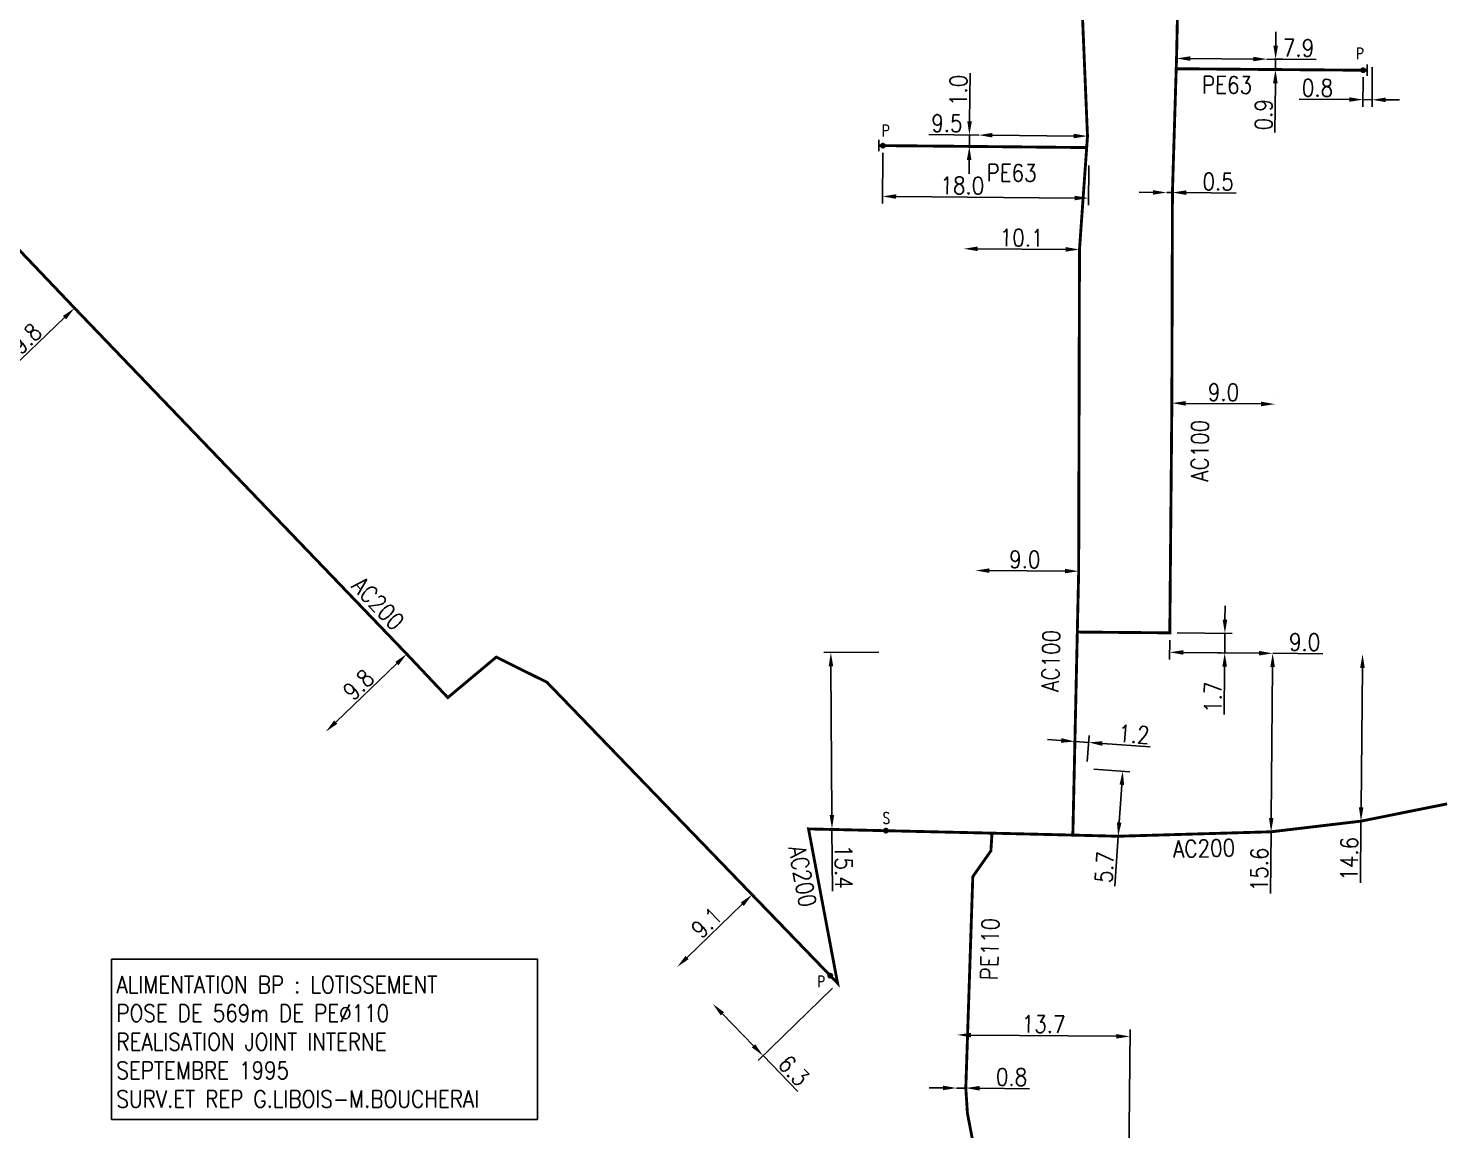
# Model space of a CAD drawing. Header units: millimetres. Extents: x 160996 to 162003, y 120996 to 122000.
# Drawn here: x 161876.1 to 162000.1, y 121068 to 121164.2 of the extents above; entities that cross this region are included whole.
import ezdxf
from ezdxf.enums import TextEntityAlignment as Align

# ---------------------------------------------------------------- set-up
doc = ezdxf.new("R2010")
doc.units = ezdxf.units.MM
doc.header["$PDMODE"] = 34
for name, pattern in [('L_100_AP', [14, 10, -1.5, 1, -1.5]), ('L_100_PE', [14, 10, -1.5, 1, -1.5]), ('L_RAC_PE', [3.5, 2, -1.5])]:
    doc.linetypes.add(name, pattern=pattern)
doc.layers.get('0').update_dxf_attribs({"linetype": 'CONTINUOUS'})
doc.layers.get('Defpoints').update_dxf_attribs({"linetype": 'CONTINUOUS'})
for name, color, linetype in [('L_140', 3, 'CONTINUOUS'), ('L_300', 7, 'CONTINUOUS'), ('L_900', 7, 'CONTINUOUS')]:
    doc.layers.add(name, color=color, linetype=linetype)
doc.layers.add('L_170', color=7, linetype='CONTINUOUS', plot=False)
doc.styles.add('G_ROMANS', font='ROMANS.SHX', dxfattribs={"width": 0.75})
doc.styles.get("Standard").update_dxf_attribs({"font": 'romans.shx', "width": 0.85})
doc.dimstyles.get("Standard").update_dxf_attribs({"dimtxt": 1.5, "dimasz": 1.2, "dimexe": 0.625, "dimexo": 0.625, "dimgap": 0.25, "dimtad": 1, "dimdec": 1, "dimzin": 0, "dimdsep": 46, "dimtxsty": 'Standard', "dimcen": -0.5, "dimadec": 0, "dimazin": 0, "dimtfac": 1, "dimtdec": 1, "dimtmove": 0, "dimatfit": 3, "dimfxl": 0, "dimtolj": 1, "dimtzin": 0, "dimarcsym": 0})

# ---------------------------------------------------------------- blocks, each defined once
blk = doc.blocks.new('*D1659')
at = {"layer": 'Defpoints', "color": 0, "linetype": 'Continuous', "transparency": 16777216}
for p in [(161880.09, 121139.78), (161873.02, 121132.99), (161873.02, 121132.99)]:
    blk.add_point(p, dxfattribs=at)
at = {"layer": 'L_140', "color": 0, "linetype": 'Continuous', "lineweight": -2, "transparency": 16777216}
for p, q in [((161879.22, 121138.95), (161873.88, 121133.82)), ((161873.45, 121132.54), (161873.45, 121132.54))]:
    blk.add_line(p, q, dxfattribs=at)
at = {"layer": 'L_140', "color": 0, "linetype": 'Continuous', "transparency": 16777216}
for points in [[(161879.08, 121139.09), (161879.36, 121138.8), (161880.09, 121139.78)], [(161873.75, 121133.97), (161874.02, 121133.68), (161873.02, 121132.99)]]:
    blk.add_solid(points, dxfattribs=at)
at = {"layer": 'L_140', "color": 0, "linetype": 'Continuous', "transparency": 16777216, "insert": (161875.86, 121137.11), "char_height": 1.5, "attachment_point": 5, "rotation": 43.8227}
blk.add_mtext('\\A1;9.8', dxfattribs=at)
blk = doc.blocks.new('*D1712')
at = {"layer": 'Defpoints', "color": 0, "linetype": 'Continuous', "transparency": 16777216}
for p in [(161959.08, 121154.9), (161959.08, 121154.9), (161968.58, 121154.81)]:
    blk.add_point(p, dxfattribs=at)
at = {"layer": 'L_140', "color": 0, "linetype": 'Continuous', "lineweight": -2, "transparency": 16777216}
for p, q in [((161959.08, 121154.9), (161954.71, 121154.94)), ((161967.38, 121154.82), (161960.28, 121154.89))]:
    blk.add_line(p, q, dxfattribs=at)
at = {"layer": 'L_140', "color": 0, "linetype": 'Continuous', "transparency": 16777216}
for points in [[(161960.28, 121155.09), (161960.28, 121154.69), (161959.08, 121154.9)], [(161967.38, 121155.02), (161967.38, 121154.62), (161968.58, 121154.81)]]:
    blk.add_solid(points, dxfattribs=at)
at = {"layer": 'L_140', "color": 0, "linetype": 'Continuous', "transparency": 16777216, "insert": (161956.3, 121155.93), "char_height": 1.5, "attachment_point": 5, "rotation": 359.4447}
blk.add_mtext('\\A1;9.5', dxfattribs=at)
blk = doc.blocks.new('*D1713')
at = {"layer": 'Defpoints', "color": 0, "linetype": 'Continuous', "transparency": 16777216}
for p in [(161957.78, 121144.96), (161957.78, 121144.96), (161967.88, 121144.9)]:
    blk.add_point(p, dxfattribs=at)
at = {"layer": 'L_140', "color": 0, "linetype": 'Continuous', "lineweight": -2, "transparency": 16777216}
blk.add_line((161966.68, 121144.91), (161958.98, 121144.96), dxfattribs=at)
at = {"layer": 'L_140', "color": 0, "linetype": 'Continuous', "transparency": 16777216}
for points in [[(161958.98, 121145.16), (161958.98, 121144.76), (161957.78, 121144.96)], [(161966.68, 121145.11), (161966.68, 121144.71), (161967.88, 121144.9)]]:
    blk.add_solid(points, dxfattribs=at)
at = {"layer": 'L_140', "color": 0, "linetype": 'Continuous', "transparency": 16777216, "insert": (161962.83, 121145.93), "char_height": 1.5, "attachment_point": 5, "rotation": 359.6408}
blk.add_mtext('\\A1;10.1', dxfattribs=at)
blk = doc.blocks.new('*D1714')
at = {"layer": 'Defpoints', "color": 0, "linetype": 'Continuous', "transparency": 16777216}
for p in [(161958.81, 121116.84), (161958.81, 121116.84), (161967.81, 121116.78)]:
    blk.add_point(p, dxfattribs=at)
at = {"layer": 'L_140', "color": 0, "linetype": 'Continuous', "lineweight": -2, "transparency": 16777216}
blk.add_line((161966.61, 121116.79), (161960.01, 121116.83), dxfattribs=at)
at = {"layer": 'L_140', "color": 0, "linetype": 'Continuous', "transparency": 16777216}
for points in [[(161960.01, 121117.03), (161960.01, 121116.63), (161958.81, 121116.84)], [(161966.61, 121116.99), (161966.61, 121116.59), (161967.81, 121116.78)]]:
    blk.add_solid(points, dxfattribs=at)
at = {"layer": 'L_140', "color": 0, "linetype": 'Continuous', "transparency": 16777216, "insert": (161963.1, 121117.81), "char_height": 1.5, "attachment_point": 5, "rotation": 359.6408}
blk.add_mtext('\\A1;9.0', dxfattribs=at)
blk = doc.blocks.new('*D1716')
at = {"layer": 'Defpoints', "color": 0, "linetype": 'Continuous', "transparency": 16777216}
for p in [(161976.36, 121161.6), (161984.26, 121161.54), (161984.26, 121161.54)]:
    blk.add_point(p, dxfattribs=at)
at = {"layer": 'L_140', "color": 0, "linetype": 'Continuous', "lineweight": -2, "transparency": 16777216}
for p, q in [((161977.56, 121161.59), (161983.06, 121161.55)), ((161984.26, 121161.54), (161988.57, 121161.5))]:
    blk.add_line(p, q, dxfattribs=at)
at = {"layer": 'L_140', "color": 0, "linetype": 'Continuous', "transparency": 16777216}
for points in [[(161977.56, 121161.79), (161977.56, 121161.39), (161976.36, 121161.6)], [(161983.06, 121161.75), (161983.06, 121161.35), (161984.26, 121161.54)]]:
    blk.add_solid(points, dxfattribs=at)
at = {"layer": 'L_140', "color": 0, "linetype": 'Continuous', "transparency": 16777216, "insert": (161987.02, 121162.52), "char_height": 1.5, "attachment_point": 5, "rotation": 359.5693}
blk.add_mtext('\\A1;7.9', dxfattribs=at)
blk = doc.blocks.new('*D1717')
at = {"layer": 'Defpoints', "color": 0, "linetype": 'Continuous', "transparency": 16777216}
for p in [(161975.5, 121149.88), (161975.5, 121149.88), (161976, 121149.88)]:
    blk.add_point(p, dxfattribs=at)
at = {"layer": 'L_140', "color": 0, "linetype": 'Continuous', "lineweight": -2, "transparency": 16777216}
for p, q in [((161974.3, 121149.89), (161973.1, 121149.9)), ((161975.5, 121149.88), (161976, 121149.88)), ((161977.2, 121149.87), (161981.57, 121149.83))]:
    blk.add_line(p, q, dxfattribs=at)
at = {"layer": 'L_140', "color": 0, "linetype": 'Continuous', "transparency": 16777216}
for points in [[(161974.3, 121150.09), (161974.3, 121149.69), (161975.5, 121149.88)], [(161977.2, 121150.07), (161977.2, 121149.67), (161976, 121149.88)]]:
    blk.add_solid(points, dxfattribs=at)
at = {"layer": 'L_140', "color": 0, "linetype": 'Continuous', "transparency": 16777216, "insert": (161979.99, 121150.84), "char_height": 1.5, "attachment_point": 5, "rotation": 359.5261}
blk.add_mtext('\\A1;0.5', dxfattribs=at)
blk = doc.blocks.new('*D1718')
at = {"layer": 'Defpoints', "color": 0, "linetype": 'Continuous', "transparency": 16777216}
for p in [(161975.95, 121131.47), (161984.95, 121131.38), (161984.95, 121131.38)]:
    blk.add_point(p, dxfattribs=at)
at = {"layer": 'L_140', "color": 0, "linetype": 'Continuous', "lineweight": -2, "transparency": 16777216}
for p, q in [((161975.96, 121132.09), (161975.96, 121132.09)), ((161977.15, 121131.45), (161983.75, 121131.4)), ((161984.96, 121132.01), (161984.96, 121132.01))]:
    blk.add_line(p, q, dxfattribs=at)
at = {"layer": 'L_140', "color": 0, "linetype": 'Continuous', "transparency": 16777216}
for points in [[(161977.15, 121131.65), (161977.15, 121131.25), (161975.95, 121131.47)], [(161983.75, 121131.6), (161983.75, 121131.2), (161984.95, 121131.38)]]:
    blk.add_solid(points, dxfattribs=at)
at = {"layer": 'L_140', "color": 0, "linetype": 'Continuous', "transparency": 16777216, "insert": (161980.46, 121132.42), "char_height": 1.5, "attachment_point": 5, "rotation": 359.4896}
blk.add_mtext('\\A1;9.0', dxfattribs=at)
blk = doc.blocks.new('*D1719')
at = {"layer": 'Defpoints', "color": 0, "linetype": 'Continuous', "transparency": 16777216}
for p in [(161975.77, 121111.39), (161980.57, 121109.64), (161984.76, 121109.6)]:
    blk.add_point(p, dxfattribs=at)
at = {"layer": 'L_140', "color": 0, "linetype": 'Continuous', "lineweight": -2, "transparency": 16777216}
for p, q in [((161980.59, 121112.54), (161980.61, 121113.74)), ((161976.4, 121111.38), (161981.21, 121111.34)), ((161980.58, 121111.34), (161980.57, 121109.64)), ((161984.13, 121109.61), (161979.94, 121109.65)), ((161980.56, 121108.44), (161980.52, 121104.25))]:
    blk.add_line(p, q, dxfattribs=at)
at = {"layer": 'L_140', "color": 0, "linetype": 'Continuous', "transparency": 16777216}
for points in [[(161980.39, 121112.54), (161980.79, 121112.54), (161980.58, 121111.34)], [(161980.36, 121108.44), (161980.76, 121108.44), (161980.57, 121109.64)]]:
    blk.add_solid(points, dxfattribs=at)
at = {"layer": 'L_140', "color": 0, "linetype": 'Continuous', "transparency": 16777216, "insert": (161979.53, 121105.76), "char_height": 1.5, "attachment_point": 5, "rotation": 89.4574}
blk.add_mtext('\\A1;1.7', dxfattribs=at)
blk = doc.blocks.new('*D1720')
at = {"layer": 'Defpoints', "color": 0, "linetype": 'Continuous', "transparency": 16777216}
for p in [(161967.48, 121101.89), (161968.68, 121101.81), (161968.52, 121099.52)]:
    blk.add_point(p, dxfattribs=at)
at = {"layer": 'L_140', "color": 0, "linetype": 'Continuous', "lineweight": -2, "transparency": 16777216}
for p, q in [((161968.56, 121100.14), (161968.72, 121102.43)), ((161966.29, 121101.98), (161965.09, 121102.06)), ((161967.48, 121101.89), (161968.68, 121101.81)), ((161969.88, 121101.72), (161974.06, 121101.43))]:
    blk.add_line(p, q, dxfattribs=at)
at = {"layer": 'L_140', "color": 0, "linetype": 'Continuous', "transparency": 16777216}
for points in [[(161966.3, 121102.18), (161966.27, 121101.78), (161967.48, 121101.89)], [(161969.89, 121101.92), (161969.86, 121101.52), (161968.68, 121101.81)]]:
    blk.add_solid(points, dxfattribs=at)
at = {"layer": 'L_140', "color": 0, "linetype": 'Continuous', "transparency": 16777216, "insert": (161972.64, 121102.53), "char_height": 1.5, "attachment_point": 5, "rotation": 355.9707}
blk.add_mtext('\\A1;1.2', dxfattribs=at)
blk = doc.blocks.new('*D1721')
at = {"layer": 'Defpoints', "color": 0, "linetype": 'Continuous', "transparency": 16777216}
for p in [(161909.11, 121109.54), (161902.04, 121102.75), (161902.04, 121102.75)]:
    blk.add_point(p, dxfattribs=at)
at = {"layer": 'L_140', "color": 0, "linetype": 'Continuous', "lineweight": -2, "transparency": 16777216}
blk.add_line((161908.25, 121108.7), (161902.91, 121103.58), dxfattribs=at)
at = {"layer": 'L_140', "color": 0, "linetype": 'Continuous', "transparency": 16777216}
for points in [[(161908.11, 121108.85), (161908.39, 121108.56), (161909.11, 121109.54)], [(161902.77, 121103.73), (161903.05, 121103.44), (161902.04, 121102.75)]]:
    blk.add_solid(points, dxfattribs=at)
at = {"layer": 'L_140', "color": 0, "linetype": 'Continuous', "transparency": 16777216, "insert": (161904.89, 121106.86), "char_height": 1.5, "attachment_point": 5, "rotation": 43.8227}
blk.add_mtext('\\A1;9.8', dxfattribs=at)
blk = doc.blocks.new('*D1722')
at = {"layer": 'Defpoints', "color": 0, "linetype": 'Continuous', "transparency": 16777216}
for p in [(161939.28, 121088.5), (161932.73, 121082.18), (161932.73, 121082.18)]:
    blk.add_point(p, dxfattribs=at)
at = {"layer": 'L_140', "color": 0, "linetype": 'Continuous', "lineweight": -2, "transparency": 16777216}
blk.add_line((161938.42, 121087.66), (161933.6, 121083.01), dxfattribs=at)
at = {"layer": 'L_140', "color": 0, "linetype": 'Continuous', "transparency": 16777216}
for points in [[(161938.28, 121087.81), (161938.56, 121087.52), (161939.28, 121088.5)], [(161933.46, 121083.15), (161933.74, 121082.87), (161932.73, 121082.18)]]:
    blk.add_solid(points, dxfattribs=at)
at = {"layer": 'L_140', "color": 0, "linetype": 'Continuous', "transparency": 16777216, "insert": (161935.31, 121086.06), "char_height": 1.5, "attachment_point": 5, "rotation": 43.9872}
blk.add_mtext('\\A1;9.1', dxfattribs=at)
blk = doc.blocks.new('*D1723')
at = {"layer": 'Defpoints', "color": 0, "linetype": 'Continuous', "transparency": 16777216}
for p in [(161946.75, 121080.76), (161935.85, 121078.95), (161935.85, 121078.95)]:
    blk.add_point(p, dxfattribs=at)
at = {"layer": 'L_140', "color": 0, "linetype": 'Continuous', "lineweight": -2, "transparency": 16777216}
for p, q in [((161946.3, 121080.33), (161939.8, 121074)), ((161936.69, 121078.09), (161939.41, 121075.29)), ((161940.24, 121074.43), (161943.29, 121071.31))]:
    blk.add_line(p, q, dxfattribs=at)
at = {"layer": 'L_140', "color": 0, "linetype": 'Continuous', "transparency": 16777216}
for points in [[(161936.83, 121078.23), (161936.54, 121077.95), (161935.85, 121078.95)], [(161939.55, 121075.43), (161939.26, 121075.15), (161940.24, 121074.43)]]:
    blk.add_solid(points, dxfattribs=at)
at = {"layer": 'L_140', "color": 0, "linetype": 'Continuous', "transparency": 16777216, "insert": (161942.92, 121073.12), "char_height": 1.5, "attachment_point": 5, "rotation": 314.2292}
blk.add_mtext('\\A1;6.3', dxfattribs=at)
blk = doc.blocks.new('*D1724')
at = {"layer": 'Defpoints', "color": 0, "linetype": 'Continuous', "transparency": 16777216}
for p in [(161946.16, 121109.66), (161950.97, 121109.69), (161944.21, 121094.25)]:
    blk.add_point(p, dxfattribs=at)
at = {"layer": 'L_140', "color": 0, "linetype": 'Continuous', "lineweight": -2, "transparency": 16777216}
for p, q in [((161950.34, 121109.69), (161945.54, 121109.66)), ((161946.17, 121108.46), (161946.25, 121095.46)), ((161944.84, 121094.26), (161946.89, 121094.27)), ((161946.26, 121094.26), (161946.29, 121088.8))]:
    blk.add_line(p, q, dxfattribs=at)
at = {"layer": 'L_140', "color": 0, "linetype": 'Continuous', "transparency": 16777216}
for points in [[(161946.37, 121108.46), (161945.97, 121108.46), (161946.16, 121109.66)], [(161946.45, 121095.47), (161946.05, 121095.46), (161946.26, 121094.26)]]:
    blk.add_solid(points, dxfattribs=at)
at = {"layer": 'L_140', "color": 0, "linetype": 'Continuous', "transparency": 16777216, "insert": (161947.28, 121090.94), "char_height": 1.5, "attachment_point": 5, "rotation": 270.3577}
blk.add_mtext('\\A1;15.4', dxfattribs=at)
blk = doc.blocks.new('*D1725')
at = {"layer": 'Defpoints', "color": 0, "linetype": 'Continuous', "transparency": 16777216}
for p in [(161968.52, 121099.52), (161971.66, 121099.3), (161971.26, 121093.61)]:
    blk.add_point(p, dxfattribs=at)
at = {"layer": 'L_140', "color": 0, "linetype": 'Continuous', "lineweight": -2, "transparency": 16777216}
for p, q in [((161969.14, 121099.48), (161972.29, 121099.25)), ((161971.58, 121098.1), (161971.35, 121094.81)), ((161971.26, 121093.61), (161970.96, 121089.25))]:
    blk.add_line(p, q, dxfattribs=at)
at = {"layer": 'L_140', "color": 0, "linetype": 'Continuous', "transparency": 16777216}
for points in [[(161971.38, 121098.12), (161971.78, 121098.09), (161971.66, 121099.3)], [(161971.15, 121094.82), (161971.55, 121094.8), (161971.26, 121093.61)]]:
    blk.add_solid(points, dxfattribs=at)
at = {"layer": 'L_140', "color": 0, "linetype": 'Continuous', "transparency": 16777216, "insert": (161970.07, 121090.9), "char_height": 1.5, "attachment_point": 5, "rotation": 85.9707}
blk.add_mtext('\\A1;5.7', dxfattribs=at)
blk = doc.blocks.new('*D1726')
at = {"layer": 'Defpoints', "color": 0, "linetype": 'Continuous', "transparency": 16777216}
for p in [(161984.76, 121109.6), (161984.76, 121109.6), (161984.62, 121094)]:
    blk.add_point(p, dxfattribs=at)
at = {"layer": 'L_140', "color": 0, "linetype": 'Continuous', "lineweight": -2, "transparency": 16777216}
for p, q in [((161984.13, 121109.61), (161984.13, 121109.61)), ((161984.75, 121108.4), (161984.63, 121095.2)), ((161984.62, 121094), (161984.57, 121088.6))]:
    blk.add_line(p, q, dxfattribs=at)
at = {"layer": 'L_140', "color": 0, "linetype": 'Continuous', "transparency": 16777216}
for points in [[(161984.55, 121108.41), (161984.95, 121108.4), (161984.76, 121109.6)], [(161984.43, 121095.21), (161984.83, 121095.2), (161984.62, 121094)]]:
    blk.add_solid(points, dxfattribs=at)
at = {"layer": 'L_140', "color": 0, "linetype": 'Continuous', "transparency": 16777216, "insert": (161983.59, 121090.71), "char_height": 1.5, "attachment_point": 5, "rotation": 89.4896}
blk.add_mtext('\\A1;15.6', dxfattribs=at)
blk = doc.blocks.new('*D1727')
at = {"layer": 'Defpoints', "color": 0, "linetype": 'Continuous', "transparency": 16777216}
for p in [(161992.61, 121109.53), (161992.61, 121109.53), (161992.47, 121094.93)]:
    blk.add_point(p, dxfattribs=at)
at = {"layer": 'L_140', "color": 0, "linetype": 'Continuous', "lineweight": -2, "transparency": 16777216}
for p, q in [((161992.6, 121108.33), (161992.49, 121096.13)), ((161991.85, 121094.94), (161991.85, 121094.94)), ((161992.47, 121094.93), (161992.42, 121089.53))]:
    blk.add_line(p, q, dxfattribs=at)
at = {"layer": 'L_140', "color": 0, "linetype": 'Continuous', "transparency": 16777216}
for points in [[(161992.4, 121108.33), (161992.8, 121108.33), (161992.61, 121109.53)], [(161992.29, 121096.13), (161992.69, 121096.13), (161992.47, 121094.93)]]:
    blk.add_solid(points, dxfattribs=at)
at = {"layer": 'L_140', "color": 0, "linetype": 'Continuous', "transparency": 16777216, "insert": (161991.44, 121091.64), "char_height": 1.5, "attachment_point": 5, "rotation": 89.4574}
blk.add_mtext('\\A1;14.6', dxfattribs=at)
blk = doc.blocks.new('*D1733')
at = {"layer": 'Defpoints', "color": 0, "linetype": 'Continuous', "transparency": 16777216}
for p in [(161984.26, 121161.54), (161985.01, 121161.53), (161985, 121160.63)]:
    blk.add_point(p, dxfattribs=at)
at = {"layer": 'L_170', "color": 0, "linetype": 'Continuous', "lineweight": -2, "transparency": 16777216}
for p, q in [((161985.02, 121162.73), (161985.03, 121163.93)), ((161984.88, 121161.53), (161985.63, 121161.53)), ((161985.01, 121161.53), (161985, 121160.63)), ((161984.99, 121159.43), (161984.96, 121155.12))]:
    blk.add_line(p, q, dxfattribs=at)
at = {"layer": 'L_170', "color": 0, "linetype": 'Continuous', "transparency": 16777216}
for points in [[(161984.82, 121162.73), (161985.22, 121162.73), (161985.01, 121161.53)], [(161984.79, 121159.43), (161985.19, 121159.43), (161985, 121160.63)]]:
    blk.add_solid(points, dxfattribs=at)
at = {"layer": 'L_170', "color": 0, "linetype": 'Continuous', "transparency": 16777216, "insert": (161983.97, 121156.68), "char_height": 1.5, "attachment_point": 5, "rotation": 89.5693}
blk.add_mtext('\\A1;0.9', dxfattribs=at)
blk = doc.blocks.new('*D1734')
at = {"layer": 'Defpoints', "color": 0, "linetype": 'Continuous', "transparency": 16777216}
for p in [(161993.47, 121161.47), (161992.66, 121160.57), (161993.44, 121157.99)]:
    blk.add_point(p, dxfattribs=at)
at = {"layer": 'L_170', "color": 0, "linetype": 'Continuous', "lineweight": -2, "transparency": 16777216}
for p, q in [((161993.46, 121160.84), (161993.44, 121157.37)), ((161992.66, 121159.95), (161992.64, 121157.37)), ((161991.44, 121158.01), (161987.07, 121158.04)), ((161993.44, 121157.99), (161992.64, 121158)), ((161994.64, 121157.98), (161995.84, 121157.98))]:
    blk.add_line(p, q, dxfattribs=at)
at = {"layer": 'L_170', "color": 0, "linetype": 'Continuous', "transparency": 16777216}
for points in [[(161991.44, 121158.21), (161991.44, 121157.81), (161992.64, 121158)], [(161994.64, 121158.18), (161994.64, 121157.78), (161993.44, 121157.99)]]:
    blk.add_solid(points, dxfattribs=at)
at = {"layer": 'L_170', "color": 0, "linetype": 'Continuous', "transparency": 16777216, "insert": (161988.67, 121159.03), "char_height": 1.5, "attachment_point": 5, "rotation": 359.5693}
blk.add_mtext('\\A1;0.8', dxfattribs=at)
blk = doc.blocks.new('*D1735')
at = {"layer": 'Defpoints', "color": 0, "linetype": 'Continuous', "transparency": 16777216}
for p in [(161958.26, 121154.91), (161958.26, 121154.91), (161956.28, 121153.93)]:
    blk.add_point(p, dxfattribs=at)
at = {"layer": 'L_170', "color": 0, "linetype": 'Continuous', "lineweight": -2, "transparency": 16777216}
for p, q in [((161958.28, 121156.11), (161958.32, 121160.3)), ((161958.26, 121153.91), (161958.26, 121154.91)), ((161956.91, 121153.92), (161958.88, 121153.9)), ((161958.24, 121152.71), (161958.23, 121151.51))]:
    blk.add_line(p, q, dxfattribs=at)
at = {"layer": 'L_170', "color": 0, "linetype": 'Continuous', "transparency": 16777216}
for points in [[(161958.08, 121156.11), (161958.48, 121156.11), (161958.26, 121154.91)], [(161958.04, 121152.71), (161958.44, 121152.71), (161958.26, 121153.91)]]:
    blk.add_solid(points, dxfattribs=at)
at = {"layer": 'L_170', "color": 0, "linetype": 'Continuous', "transparency": 16777216, "insert": (161957.3, 121158.81), "char_height": 1.5, "attachment_point": 5, "rotation": 89.4447}
blk.add_mtext('\\A1;1.0', dxfattribs=at)
blk = doc.blocks.new('*D1736')
at = {"layer": 'Defpoints', "color": 0, "linetype": 'Continuous', "transparency": 16777216}
for p in [(161950.7, 121153.98), (161968.69, 121152.86), (161968.67, 121149.39)]:
    blk.add_point(p, dxfattribs=at)
at = {"layer": 'L_170', "color": 0, "linetype": 'Continuous', "lineweight": -2, "transparency": 16777216}
for p, q in [((161950.7, 121153.36), (161950.66, 121148.92)), ((161968.69, 121152.23), (161968.66, 121148.77)), ((161951.87, 121149.53), (161967.47, 121149.4))]:
    blk.add_line(p, q, dxfattribs=at)
at = {"layer": 'L_170', "color": 0, "linetype": 'Continuous', "transparency": 16777216}
for points in [[(161951.87, 121149.73), (161951.86, 121149.33), (161950.67, 121149.54)], [(161967.47, 121149.6), (161967.46, 121149.2), (161968.67, 121149.39)]]:
    blk.add_solid(points, dxfattribs=at)
at = {"layer": 'L_170', "color": 0, "linetype": 'Continuous', "transparency": 16777216, "insert": (161957.65, 121150.49), "char_height": 1.5, "attachment_point": 5, "rotation": 359.5264}
blk.add_mtext('\\A1;18.0', dxfattribs=at)
blk = doc.blocks.new('L_300_11')
at = {"color": 0, "linetype": 'Continuous', "const_width": 0.248, "flags": 128}
blk.add_lwpolyline([(-0.13, 0, 1), (0.13, 0, 1)], format="xyb", close=True, dxfattribs=at)
at = {"linetype": 'Continuous', "style": 'G_ROMANS', "width": 0.75}
blk.add_attdef('S', text='', height=1, dxfattribs=at).set_placement((0, 1.35), align=Align.MIDDLE_CENTER)
at = {"color": 0, "linetype": 'Continuous', "width": 0.75, "flags": 3}
for tag, p in [('DEF_LEG', (0, -5)), ('DEF_COUP', (0, -7.5)), ('DEF_TYPE', (0, -10))]:
    blk.add_attdef(tag, text='', height=1.2, dxfattribs=at).set_placement(p, align=Align.MIDDLE)
blk = doc.blocks.new('L_300_12')
at = {"color": 0, "linetype": 'Continuous', "const_width": 0.248, "flags": 128}
blk.add_lwpolyline([(-0.13, 0, 1), (0.13, 0, 1)], format="xyb", close=True, dxfattribs=at)
at = {"linetype": 'Continuous', "style": 'G_ROMANS', "width": 0.75}
blk.add_attdef('P', text='', height=1, dxfattribs=at).set_placement((0, 1.33), align=Align.MIDDLE_CENTER)
at = {"color": 0, "linetype": 'Continuous', "width": 0.75, "flags": 3}
for tag, p in [('DEF_LEG', (0, -5)), ('DEF_COUP', (0, -7.5)), ('DEF_TYPE', (0, -10))]:
    blk.add_attdef(tag, text='', height=1.2, dxfattribs=at).set_placement(p, align=Align.MIDDLE)
blk = doc.blocks.new('*D1741')
at = {"layer": 'Defpoints', "color": 0, "linetype": 'Continuous', "transparency": 16777216}
for p in [(161957.2, 121076.25), (161957.2, 121076.25), (161972.12, 121057.36)]:
    blk.add_point(p, dxfattribs=at)
at = {"layer": 'L_140', "color": 0, "linetype": 'Continuous', "lineweight": -2, "transparency": 16777216}
for p, q in [((161972.12, 121057.98), (161972.3, 121076.73)), ((161971.09, 121076.12), (161958.4, 121076.23))]:
    blk.add_line(p, q, dxfattribs=at)
at = {"layer": 'L_140', "color": 0, "linetype": 'Continuous', "transparency": 16777216}
for points in [[(161958.4, 121076.43), (161958.39, 121076.03), (161957.2, 121076.25)], [(161971.09, 121076.32), (161971.09, 121075.92), (161972.29, 121076.11)]]:
    blk.add_solid(points, dxfattribs=at)
at = {"layer": 'L_140', "color": 0, "linetype": 'Continuous', "transparency": 16777216, "insert": (161964.75, 121077.18), "char_height": 1.5, "attachment_point": 5, "rotation": 359.4707}
blk.add_mtext('\\A1;13.7', dxfattribs=at)
blk = doc.blocks.new('*D1744')
at = {"layer": 'Defpoints', "color": 0, "linetype": 'Continuous', "transparency": 16777216}
for p in [(161957.15, 121071.6), (161957.15, 121071.6), (161957.95, 121071.6)]:
    blk.add_point(p, dxfattribs=at)
at = {"layer": 'L_140', "color": 0, "linetype": 'Continuous', "lineweight": -2, "transparency": 16777216}
for p, q in [((161955.95, 121071.61), (161954.75, 121071.63)), ((161957.15, 121071.6), (161957.95, 121071.6)), ((161959.15, 121071.58), (161963.52, 121071.54))]:
    blk.add_line(p, q, dxfattribs=at)
at = {"layer": 'L_140', "color": 0, "linetype": 'Continuous', "transparency": 16777216}
for points in [[(161955.96, 121071.81), (161955.95, 121071.41), (161957.15, 121071.6)], [(161959.16, 121071.78), (161959.15, 121071.38), (161957.95, 121071.6)]]:
    blk.add_solid(points, dxfattribs=at)
at = {"layer": 'L_140', "color": 0, "linetype": 'Continuous', "transparency": 16777216, "insert": (161961.95, 121072.56), "char_height": 1.5, "attachment_point": 5, "rotation": 359.4707}
blk.add_mtext('\\A1;0.8', dxfattribs=at)
blk = doc.blocks.new('L_340_07')
at = {"color": 0, "linetype": 'Continuous', "const_width": 0.25, "flags": 128}
blk.add_lwpolyline([(0, 0), (0.35, 0)], dxfattribs=at)
at = {"color": 0, "linetype": 'Continuous', "flags": 128}
blk.add_lwpolyline([(0.35, -0.5), (0.35, 0.5)], dxfattribs=at)
at = {"color": 0, "linetype": 'Continuous', "width": 0.75, "flags": 3}
for tag, p in [('DEF_LEG', (0.72, -3.47)), ('DEF_COUP', (0.72, -5.97)), ('DEF_TYPE', (0.72, -8.47))]:
    blk.add_attdef(tag, text='', height=1.2, dxfattribs=at).set_placement(p, align=Align.MIDDLE)
blk = doc.blocks.new('*D1799')
at = {"layer": 'Defpoints', "color": 0, "linetype": 'Continuous', "transparency": 16777216}
for p in [(161975.77, 121111.39), (161984.76, 121109.6), (161984.76, 121109.6)]:
    blk.add_point(p, dxfattribs=at)
at = {"layer": 'L_140', "color": 0, "linetype": 'Continuous', "lineweight": -2, "transparency": 16777216}
for p, q in [((161975.77, 121110.76), (161975.75, 121109.06)), ((161976.96, 121109.68), (161983.56, 121109.61)), ((161984.75, 121108.98), (161984.75, 121108.98)), ((161984.76, 121109.6), (161989.13, 121109.56))]:
    blk.add_line(p, q, dxfattribs=at)
at = {"layer": 'L_140', "color": 0, "linetype": 'Continuous', "transparency": 16777216}
for points in [[(161976.96, 121109.88), (161976.96, 121109.48), (161975.76, 121109.69)], [(161983.56, 121109.81), (161983.56, 121109.41), (161984.76, 121109.6)]]:
    blk.add_solid(points, dxfattribs=at)
at = {"layer": 'L_140', "color": 0, "linetype": 'Continuous', "transparency": 16777216, "insert": (161987.55, 121110.58), "char_height": 1.5, "attachment_point": 5, "rotation": 359.4574}
blk.add_mtext('\\A1;9.0', dxfattribs=at)

msp = doc.modelspace()

# ---------------------------------------------------------------- linework, layer by layer
at = {"layer": 'L_140', "linetype": 'L_100_AP', "const_width": 0.25, "flags": 128}
for points in [[(161725.91, 121304.86), (161725.13, 121304.25), (161726.46, 121302.54), (161726.99, 121301.87), (161729.75, 121303.91), (161733.41, 121299), (161733.41, 121299), (161750.34, 121276.33), (161753.68, 121272.07), (161773.49, 121252.13), (161778.19, 121247.23), (161788.15, 121236.84), (161795.88, 121228.77), (161803.69, 121220.67), (161805.77, 121218.51), (161815.24, 121207.58), (161815.7, 121208.02), (161817.61, 121206.09), (161817.02, 121205.56), (161828.78, 121193.29), (161832.98, 121189.37), (161843.75, 121177.84), (161844.23, 121178.31), (161845.95, 121176.64), (161845.39, 121176.1), (161852.38, 121168.75), (161856.51, 121164.4), (161875.96, 121144.12), (161880.09, 121139.78), (161909.11, 121109.54), (161912.7, 121105.73), (161916.93, 121109.27), (161921.36, 121107.07), (161939.28, 121088.5), (161939.28, 121088.5), (161946.75, 121080.76), (161944.21, 121094.25), (161960.24, 121093.88), (161967.3, 121093.71), (161971.26, 121093.61), (161971.26, 121093.61), (161984.62, 121094), (161992.47, 121094.93), (162000, 121096.44)], [(161978.39, 121222.31), (161976.01, 121217.45), (161974.05, 121212.79), (161972.95, 121209.21), (161971.61, 121204.8), (161970.96, 121202), (161969.59, 121201.38), (161969.12, 121199.28), (161968.76, 121197.68), (161970.25, 121196.57), (161969.7, 121194.3), (161969.4, 121192.31), (161969.4, 121192.31), (161968.69, 121186.11), (161968, 121179.01), (161968, 121179.01), (161968.13, 121165.55), (161968.58, 121154.81), (161968.51, 121153.81), (161967.88, 121144.9), (161967.81, 121116.78), (161967.69, 121111.46), (161967.48, 121101.89), (161967.3, 121093.71)]]:
    msp.add_lwpolyline(points, dxfattribs=at)
at = {"layer": 'L_140', "linetype": 'L_100_AP', "flags": 128}
msp.add_lwpolyline([(161967.69, 121111.46, 0.25, 0.25, 0), (161975.77, 121111.39, 0.25, 0.25, 0), (161975.95, 121131.47, 0.25, 0.25, 0), (161976, 121149.88, 0.25, 0.25, 0), (161976.33, 121160.7, 0.25, 0.25, 0), (161976.36, 121161.6, 0.25, 0.25, 0), (161976.83, 121184.02, 0.25, 0.25, 0), (161976.88, 121186.51, 0.25, 0.25, 0), (161976.89, 121187.01, 0, 0, 0)], format="xyseb", dxfattribs=at)
at = {"layer": 'L_140', "linetype": 'L_100_PE', "const_width": 0.25, "flags": 128}
msp.add_lwpolyline([(161960.24, 121093.88), (161960.14, 121092.33), (161958.56, 121090.08), (161957.95, 121071.6), (161957.95, 121071.6), (161958.09, 121069.4), (161958.75, 121065.95, 0.137903), (161961.1, 121062.09), (161961.1, 121062.09), (161963.52, 121059.73), (161963.52, 121059.73), (161965.93, 121058.48), (161968.42, 121057.82), (161972.12, 121057.36), (161971.46, 121048.76), (161973.99, 121048.53), (161973.99, 121048.53), (162000, 121044.92)], format="xyb", dxfattribs=at)
at = {"layer": 'L_170', "linetype": 'L_RAC_PE', "ltscale": 0.5, "const_width": 0.25, "flags": 128}
for points in [[(161976.33, 121160.7), (161985, 121160.63), (161992.66, 121160.57)], [(161968.51, 121153.81), (161956.28, 121153.93), (161950.7, 121153.98)]]:
    msp.add_lwpolyline(points, dxfattribs=at)
at = {"layer": 'L_900', "color": 7, "linetype": 'Continuous'}
msp.add_lwpolyline([(161883.33, 121082.87), (161920.52, 121082.87), (161920.52, 121068.86), (161883.33, 121068.86)], close=True, dxfattribs=at)

# ---------------------------------------------------------------- block references
at = {"layer": 'L_170', "ltscale": 0.5}
ref = msp.add_blockref('L_300_12', (161992.66, 121160.57), dxfattribs=dict(at, rotation=359.5693237004407))
ref.add_attrib('P', 'P', dxfattribs={"layer": '0', "linetype": 'Continuous', "height": 1, "style": 'G_ROMANS', "width": 0.75}).set_placement((161992.38, 121162.03), align=Align.MIDDLE_CENTER)
for p, rotation in [((161992.66, 121160.57), 359.5693299255042), ((161950.7, 121153.98), 179.6126955365455)]:
    msp.add_blockref('L_340_07', p, dxfattribs=dict(at, rotation=rotation))
ref = msp.add_blockref('L_300_12', (161950.7, 121153.98), dxfattribs=dict(at, rotation=359.5693237004407))
ref.add_attrib('P', 'P', dxfattribs={"layer": '0', "linetype": 'Continuous', "height": 1, "style": 'G_ROMANS', "width": 0.75}).set_placement((161950.95, 121155.29), align=Align.MIDDLE_CENTER)
at = {"layer": 'L_300'}
ref = msp.add_blockref('L_300_11', (161950.97, 121094.1), dxfattribs=dict(at, rotation=261.9857576790795))
ref.add_attrib('S', 'S', dxfattribs={"layer": '0', "linetype": 'Continuous', "height": 1, "style": 'G_ROMANS', "width": 0.75}).set_placement((161951, 121095.2), align=Align.MIDDLE_CENTER)
at = {"layer": 'L_300', "ltscale": 0.5}
ref = msp.add_blockref('L_300_12', (161946.11, 121081.42), dxfattribs=dict(at, rotation=313.9872222567886))
ref.add_attrib('P', 'P', dxfattribs={"layer": '0', "linetype": 'Continuous', "height": 1, "style": 'G_ROMANS', "width": 0.75}).set_placement((161945.31, 121080.91), align=Align.MIDDLE_CENTER)

# ---------------------------------------------------------------- texts
at = {"layer": 'L_140', "linetype": 'Continuous', "width": 0.85}
for s, rotation, p in [('AC100', 89.4924, (161979.12, 121124.59)), ('AC200', 313.8227, (161904.2, 121115.39)), ('AC100', 88.7365, (161966.06, 121106.22)), ('AC200', 280.6361, (161942.45, 121092.63)), ('AC200', 1.3317, (161976.08, 121091.74)), ('PE110', 88.4769, (161960.72, 121080.99))]:
    msp.add_text(s, height=1.5, rotation=rotation, dxfattribs=at).set_placement(p)
at = {"layer": 'L_170', "linetype": 'Continuous', "width": 0.85}
for rotation, p in [(359.5693, (161978.58, 121158.55)), (359.4447, (161959.76, 121150.87))]:
    msp.add_text('PE63', height=1.5, rotation=rotation, dxfattribs=at).set_placement(p)
at = {"layer": 'L_900', "color": 7, "linetype": 'Continuous', "width": 0.85}
for s, p in [('ALIMENTATION BP : LOTISSEMENT', (161883.75, 121079.89)), ('POSE DE 569m DE PE%%C110', (161883.75, 121077.39)), ('REALISATION JOINT INTERNE', (161883.75, 121074.89)), ('SEPTEMBRE 1995', (161883.75, 121072.39)), ('SURV.ET REP G.LIBOIS-M.BOUCHERAI', (161883.75, 121069.89))]:
    msp.add_text(s, height=1.5, dxfattribs=at).set_placement(p)

# ---------------------------------------------------------------- dimensions: what is measured, and where the dimension line sits
at = {"layer": 'L_140', "linetype": 'Continuous'}
for base, p1, p2, angle, picture, middle in [((161984.26, 121161.54), (161976.36, 121161.6), (161984.26, 121161.54), 179.5693, '*D1716', (161987.01, 121161.52)), ((161902.04, 121102.75), (161909.11, 121109.54), (161902.04, 121102.75), 43.8227, '*D1721', (161905.58, 121106.14))]:
    dim = msp.add_linear_dim(base=base, p1=p1, p2=p2, angle=angle, dimstyle='Standard', override={"dimscale": 1, "dimlfac": 1, "dimlunit": 2}, dxfattribs=at)
    dim.commit()
    dim.dimension.update_dxf_attribs({"geometry": picture, "text_midpoint": middle, "dimtype": 160})
for base, p1, p2, angle, picture, middle in [((161959.08, 121154.9), (161968.58, 121154.81), (161959.08, 121154.9), 359.4447, '*D1712', (161956.29, 121154.93)), ((161975.5, 121149.88), (161976, 121149.88), (161975.5, 121149.88), 359.5261, '*D1717', (161979.98, 121149.84)), ((161957.78, 121144.96), (161967.88, 121144.9), (161957.78, 121144.96), 359.6408, '*D1713', (161962.83, 121144.93)), ((161873.02, 121132.99), (161880.09, 121139.78), (161873.02, 121132.99), 43.8227, '*D1659', (161876.55, 121136.38)), ((161984.95, 121131.38), (161975.95, 121131.47), (161984.95, 121131.38), 179.4896, '*D1718', (161980.45, 121131.43)), ((161958.81, 121116.84), (161967.81, 121116.78), (161958.81, 121116.84), 359.6408, '*D1714', (161963.09, 121116.81)), ((161980.57, 121109.64), (161975.77, 121111.39), (161984.76, 121109.6), 89.4574, '*D1719', (161980.53, 121105.75)), ((161984.76, 121109.6), (161975.77, 121111.39), (161984.76, 121109.6), 179.4574, '*D1799', (161987.54, 121109.58)), ((161946.16, 121109.66), (161944.21, 121094.25), (161950.97, 121109.69), 270.3577, '*D1724', (161946.28, 121090.93)), ((161984.76, 121109.6), (161984.62, 121094), (161984.76, 121109.6), 269.4896, '*D1726', (161984.59, 121090.7)), ((161992.61, 121109.53), (161992.47, 121094.93), (161992.61, 121109.53), 269.4574, '*D1727', (161992.44, 121091.63)), ((161968.68, 121101.81), (161967.48, 121101.89), (161968.52, 121099.52), 175.9707, '*D1720', (161972.57, 121101.53)), ((161971.66, 121099.3), (161971.26, 121093.61), (161968.52, 121099.52), 265.9707, '*D1725', (161971.07, 121090.83)), ((161932.73, 121082.18), (161939.28, 121088.5), (161932.73, 121082.18), 43.9872, '*D1722', (161936.01, 121085.34)), ((161935.85, 121078.95), (161946.75, 121080.76), (161935.85, 121078.95), 314.2292, '*D1723', (161942.2, 121072.42)), ((161957.15, 121071.6), (161957.95, 121071.6), (161957.15, 121071.6), 359.4707, '*D1744', (161961.94, 121071.56))]:
    dim = msp.add_linear_dim(base=base, p1=p1, p2=p2, angle=angle, dimstyle='Standard', dxfattribs=at)
    dim.commit()
    dim.dimension.update_dxf_attribs({"geometry": picture, "text_midpoint": middle, "dimtype": 160})
dim = msp.add_linear_dim(base=(161957.2, 121076.25), p1=(161972.12, 121057.36), p2=(161957.2, 121076.25), angle=359.4707, text='13.7', dimstyle='Standard', dxfattribs=at)
dim.commit()
dim.dimension.update_dxf_attribs({"geometry": '*D1741', "text_midpoint": (161964.74, 121076.18), "dimtype": 160})
at = {"layer": 'L_170', "linetype": 'Continuous'}
for base, p1, p2, angle, picture, middle in [((161985.01, 121161.53), (161985, 121160.63), (161984.26, 121161.54), 269.5693, '*D1733', (161984.97, 121156.68)), ((161993.44, 121157.99), (161992.66, 121160.57), (161993.47, 121161.47), 179.5693, '*D1734', (161988.66, 121158.03)), ((161958.26, 121154.91), (161956.28, 121153.93), (161958.26, 121154.91), 269.4447, '*D1735', (161958.3, 121158.8)), ((161968.67, 121149.39), (161950.7, 121153.98), (161968.69, 121152.86), 179.5264, '*D1736', (161957.64, 121149.49))]:
    dim = msp.add_linear_dim(base=base, p1=p1, p2=p2, angle=angle, dimstyle='Standard', dxfattribs=at)
    dim.commit()
    dim.dimension.update_dxf_attribs({"geometry": picture, "text_midpoint": middle, "dimtype": 160})

doc.saveas('drawing.dxf')
